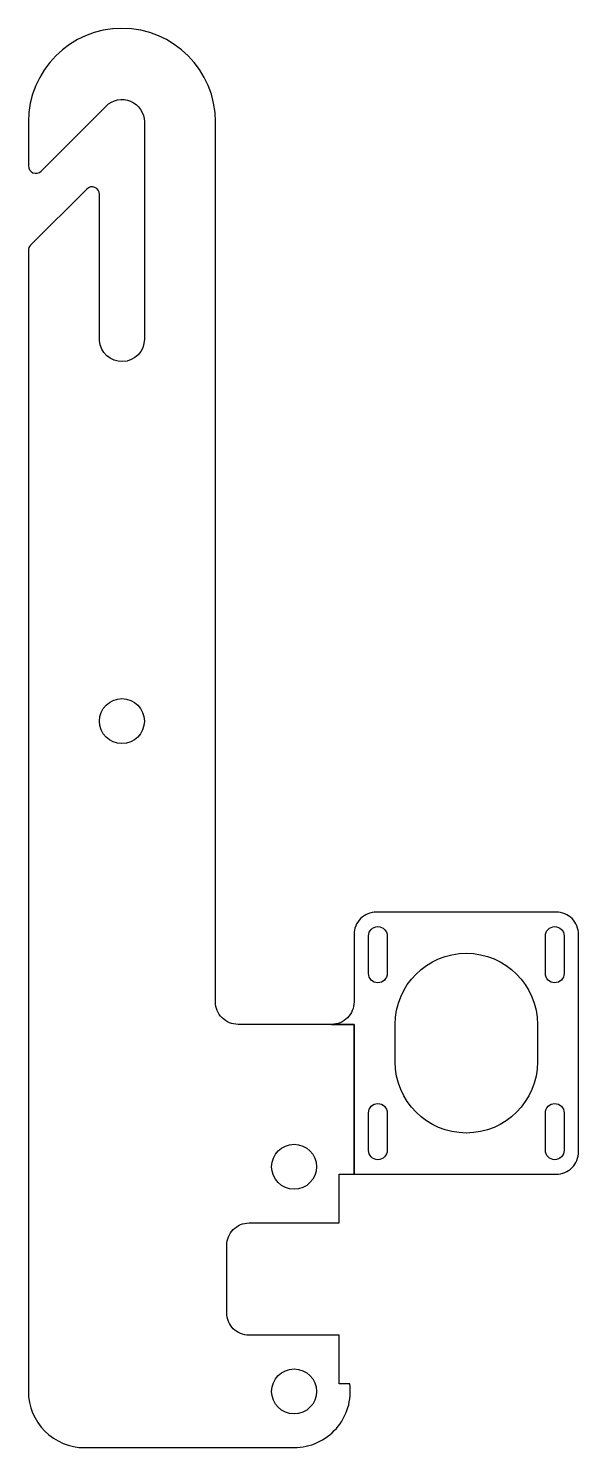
# Model space of a CAD drawing. Header units: millimetres. Extents: x -71 to 76, y -75 to 304.
import ezdxf

# ---------------------------------------------------------------- set-up
doc = ezdxf.new("R2010")
doc.units = ezdxf.units.MM

msp = doc.modelspace()

# ---------------------------------------------------------------- linework, layer by layer
for points in [[(16, 38.01), (-14.99, 38.01, -0.414214), (-20.99, 44.01), (-20.99, 278.99, 1), (-70.99, 278.99), (-70.99, 267.3, 0.668179), (-67.58, 265.88), (-50.24, 283.23, -0.668179), (-39.99, 278.99), (-39.99, 221, -0.968542), (-51.99, 220.62), (-51.99, 259.67, 0.668179), (-55.41, 261.09), (-70.41, 246.09, 0.198912), (-70.99, 244.67), (-70.99, -60, 0.414214), (-55.99, -75), (0, -75, 0.453948), (14.87, -58), (12, -58), (12, -45), (-12, -45, -0.414214), (-18, -39), (-18, -21, -0.414214), (-12, -15), (12, -15), (12, -2), (16, -2)], [(22, 68.01, 0.414214), (16, 62.01), (16, 44.01, -0.414214), (10, 38.01), (16, 38.01), (16, -2), (70.01, -2, 0.414214), (76.01, 4), (76.01, 62.01, 0.414214), (70.01, 68.01)], [(19.88, 51.63), (19.88, 61.63, -1), (24.88, 61.63), (24.88, 51.63, -1)], [(67.13, 61.63, -1), (72.13, 61.63), (72.13, 51.63, -1), (67.13, 51.63)], [(65.01, 38.01), (65.01, 28.01, -1), (27, 28.01), (27, 38.01, -1)], [(19.88, 14.38, -1), (24.88, 14.38), (24.88, 4.38, -1), (19.88, 4.38)], [(67.13, 14.38, -1), (72.13, 14.38), (72.13, 4.38, -1), (67.13, 4.38)]]:
    msp.add_lwpolyline(points, format="xyb", close=True)
for centre in [(-46, 119), (0, 0), (0, -60)]:
    msp.add_circle(centre, 6)

doc.saveas('drawing.dxf')
